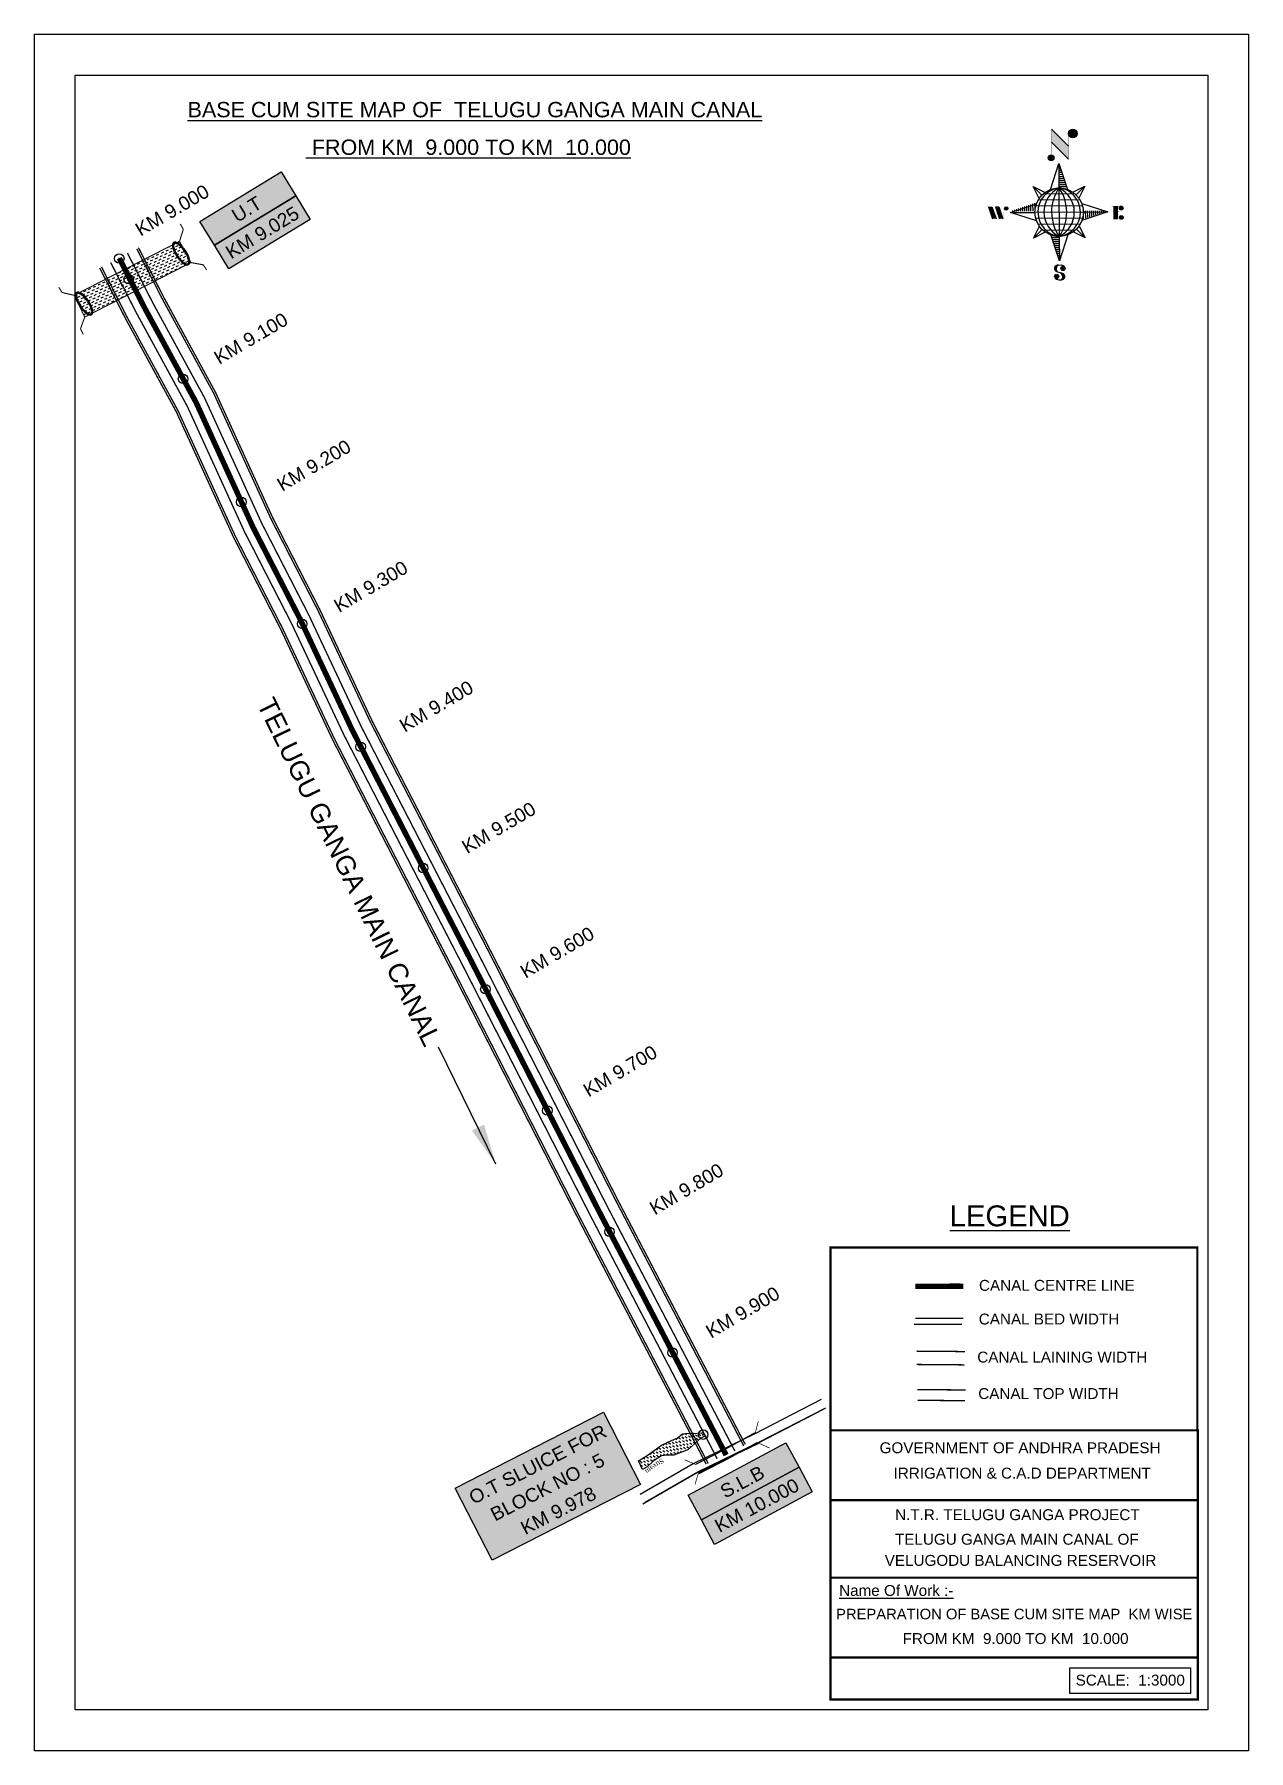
# Model space of a CAD drawing. Header units: inches. Extents: x 268169 to 269060, y 1737187 to 1738447.
import ezdxf

# ---------------------------------------------------------------- set-up
doc = ezdxf.new("R2010")
doc.units = ezdxf.units.IN
doc.header["$MEASUREMENT"] = 0
doc.header["$PDMODE"] = 32
doc.header["$PDSIZE"] = 7
doc.linetypes.add('ACAD_ISO02W100', pattern=[15, 12, -3])
for name, color, linetype in [('AQUADUCT', 1, 'Continuous'), ('bed with', 5, 'Continuous'), ('bord', 1, 'Continuous'), ('cahnige', 7, 'Continuous'), ('canal', 1, 'Continuous'), ('CARTTRACK', 30, 'ACAD_ISO02W100'), ('chainage', 7, 'Continuous'), ('FRAME 025', 7, 'Continuous'), ('laying', 4, 'Continuous'), ('lining', 4, 'Continuous'), ('OT', 7, 'Continuous'), ('ROAD', 6, 'Continuous'), ('SLB', 11, 'Continuous'), ('STREAM', 4, 'Continuous'), ('Stu coo', 3, 'Continuous'), ('TEXT', 7, 'Continuous'), ('top of bund', 1, 'Continuous'), ('UT', 173, 'ACAD_ISO02W100'), ('V', 6, 'Continuous'), ('ZSTU', 7, 'Continuous')]:
    doc.layers.add(name, color=color, linetype=linetype)
doc.styles.add('5mm', font='times.ttf', dxfattribs={"height": 3})
doc.styles.get("Standard").update_dxf_attribs({"font": 'arial.ttf'})
doc.dimstyles.get("Standard").update_dxf_attribs({"dimtxt": 0.18, "dimasz": 0.18, "dimexe": 0.18, "dimexo": 0.0625, "dimgap": 0.09, "dimtad": 0, "dimtih": 1, "dimtoh": 1, "dimdec": 4, "dimzin": 0, "dimdsep": 46, "dimtxsty": 'Standard', "dimcen": 0.09, "dimadec": 0, "dimazin": 0, "dimtfac": 1, "dimtdec": 4, "dimtofl": 0, "dimtmove": 0, "dimatfit": 3, "dimfxl": 1, "dimtolj": 1, "dimtzin": 0, "dimarcsym": 0})
pattern_1 = [(267.2971131487395, (-8720374.9383359, 50637915.13839893), (10.53672553373347, -0.4974314379093613), [])]
pattern_2 = [(357.2971131487395, (-8720374.9383359, 50637915.13839893), (0.4974314379093601, 10.53672553373348), [])]

# ---------------------------------------------------------------- blocks, each defined once
blk = doc.blocks.new('VBVB')
at = {"layer": 'STREAM'}
h = blk.add_hatch(dxfattribs=at)
h.set_pattern_fill('DASH', color=256, scale=10, style=0)
h.set_pattern_definition([(0, (17867.88371487719, -28501.71006121906), (1.25, 1.25), [1.25, -1.25])])
h.paths.add_polyline_path([(380095.9578547815, 1497774.979899091), (380098.8683746898, 1497780.214053723), (380100.4483272064, 1497784.617400714), (380101.7788353608, 1497788.771502249), (380103.7746272102, 1497793.590268896), (380099.5335991489, 1497795.916580957), (380098.452594594, 1497793.507197633), (380097.6210344023, 1497789.602341558), (380096.9557507077, 1497787.691449154), (380095.791578286, 1497784.700503649), (380093.8789543023, 1497782.955785437), (380090.8853257658, 1497780.795647573), (380086.5656440002, 1497773.963976908), (380084.6014813699, 1497765.180921337), (380084.0768038103, 1497764.329620298), (380085.9416349676, 1497763.15133106), (380086.5685083546, 1497763.834778382), (380093.7175540949, 1497769.302057871), (380094.4610701322, 1497772.653587032)])
at = {"layer": 'OT', "const_width": 0.4999999999999999}
blk.add_lwpolyline([(380084.6014813699, 1497765.180921337), (380084.0733134003, 1497764.331791371), (380083.5451454307, 1497763.482661405), (380085.4049872326, 1497762.307524679), (380085.9416349677, 1497763.15133106), (380084.0768038104, 1497764.329620298), (380085.9416349677, 1497763.15133106), (380086.568508355, 1497763.834778382), (380093.717554095, 1497769.302057871), (380086.568508355, 1497763.834778382), (380085.9416349677, 1497763.15133106), (380084.0768038104, 1497764.329620298), (380084.6014813699, 1497765.180921337), (380086.5656440002, 1497773.963976908)], dxfattribs=at)
at = {"layer": 'STREAM'}
blk.add_lwpolyline([(380086.5656440002, 1497773.963976908), (380090.8853257659, 1497780.795647574), (380093.8789543033, 1497782.955785438), (380095.7915782861, 1497784.700503649), (380096.9557507072, 1497787.691449152), (380097.6210344024, 1497789.602341558), (380098.4525945941, 1497793.507197633), (380099.5335991488, 1497795.916580957), (380103.7746272101, 1497793.590268896), (380101.7788353609, 1497788.771502249), (380100.4483272069, 1497784.617400716), (380098.8683746899, 1497780.214053723), (380095.9578547826, 1497774.979899092), (380094.4610701321, 1497772.653587032), (380093.717554095, 1497769.302057871)], dxfattribs=at)
at = {"layer": 'cahnige', "style": '5mm'}
blk.add_text('Stream', height=2.5, rotation=71.17434464616717, dxfattribs=at).set_placement((380095.0016310557, 1497785.493162808))
blk = doc.blocks.new('FGDFGDFG6YURT')
at = {"layer": 'ROAD', "color": 1, "linetype": 'Continuous', "lineweight": 25}
for points in [[(386103.5284786596, 1482907.418250796, 0), (386134.4943898718, 1482913.048692988, 0), (386162.3338302057, 1482917.432879298, 0), (386187.03831635, 1482923.149040827, 0)], [(386104.349895274, 1482907.665549859, 0), (386135.2697901193, 1482913.287625029, 0), (386163.2020570702, 1482917.686429777, 0), (386188.0436620642, 1482923.434318075, 0)], [(386104.2356023123, 1482903.529261708, 0), (386135.1554971575, 1482909.151336877, 0), (386163.0877641085, 1482913.550141626, 0), (386187.9293691025, 1482919.298029924, 0)]]:
    blk.add_polyline3d(points, dxfattribs=at)
at = {"layer": 'SLB'}
for points, const_width in [([(386134.5918138346, 1482913.396780385), (386134.2422434629, 1482913.414116911), (386130.6310287907, 1482916.63665141)], 0.2999999999999999), ([(386134.5918138346, 1482913.396780385), (386148.2388681522, 1482915.445660189), (386161.8187230226, 1482917.900765421)], 0.4999999999999999), ([(386161.9926194173, 1482918.187514973), (386148.4127645467, 1482915.732409741), (386134.9121982792, 1482912.873264684)], 0.4999999999999999), ([(386161.8187230226, 1482917.900765421), (386162.1664906862, 1482917.940232523), (386164.805117545, 1482921.997725382)], 0.2999999999999999), ([(386134.7979053175, 1482908.736976533), (386134.4514698859, 1482908.687151922), (386131.9350661394, 1482904.552746017)], 0.2999999999999999), ([(386161.8783264555, 1482914.051226821), (386148.298471585, 1482911.59612159), (386134.7979053175, 1482908.736976533)], 0.4999999999999999), ([(386161.8783264555, 1482914.051226821), (386162.2282584353, 1482914.044326869), (386165.9340047213, 1482910.930961412)], 0.2999999999999999)]:
    blk.add_lwpolyline(points, dxfattribs=dict(at, const_width=const_width))
blk = doc.blocks.new('GGF')
at = {"layer": 'STREAM'}
h = blk.add_hatch(dxfattribs=at)
h.set_pattern_fill('DASH', color=256, scale=10, angle=-6.082734917303942, style=0)
h.set_pattern_definition([(353.9172650826961, (-115347.3726237068, 1016.387648081312), (1.375417949938526, 1.110506849590268), [1.25, -1.25])])
h.paths.add_polyline_path([(406186.8358267642, 1485623.894007653), (406186.3350356966, 1485618.16585714), (406185.8342446289, 1485612.437706626), (406242.6024607782, 1485608.895201602), (406242.8636284556, 1485614.639267362), (406243.1247961327, 1485620.383333121)])
at = {"layer": 'laying', "linetype": 'ByBlock', "extrusion": (0, 0, -1)}
for centre in [(406188.8340515448, 1485618.100544371), (406240.8092758137, 1485614.964376942)]:
    blk.add_ellipse(centre, major_axis=(0.4022038884711088, -6.365555352701567), ratio=0.3887167828476952, dxfattribs=at)
at = {"layer": 'laying', "linetype": 'ByBlock'}
for points in [[(406189.2044231551, 1485612.238788546), (406189.1301593552, 1485612.234096231), (406189.0528622998, 1485612.245618227), (406188.8631006061, 1485612.324588027), (406188.7519765225, 1485612.394145026), (406188.5122836892, 1485612.610022701), (406188.3845252309, 1485612.755754402), (406187.9901122551, 1485613.318903608), (406187.7273521348, 1485613.85898441), (406187.2895556467, 1485615.151754198), (406187.1131680161, 1485615.903753204), (406186.8806331598, 1485617.489787864), (406186.8243655579, 1485618.323341603), (406186.8412834518, 1485619.932858505), (406186.9146281564, 1485620.708349793), (406187.1740924141, 1485622.067517512), (406187.3614922329, 1485622.65073727), (406187.7140922088, 1485623.356040432), (406187.8630650354, 1485623.567618286), (406188.1141012118, 1485623.821781273), (406188.2175726035, 1485623.889167762), (406188.3951326545, 1485623.961233407), (406188.4694103668, 1485623.970225642), (406188.6399464445, 1485623.94807565), (406188.7398646418, 1485623.913414563), (406188.9754422541, 1485623.761023998), (406189.1085637353, 1485623.642922326), (406189.3815283708, 1485623.318037364), (406189.5211763898, 1485623.111945711), (406189.9516964495, 1485622.33059618), (406190.2214699374, 1485621.608086816), (406190.6248590543, 1485619.961048005), (406190.7595287117, 1485619.037350996), (406190.8632364098, 1485617.186895084), (406190.8321935693, 1485616.26108243), (406190.6143732872, 1485614.607066808), (406190.4262052957, 1485613.879561222), (406190.055177624, 1485613.01905299), (406189.9016287614, 1485612.765040143), (406189.6325239488, 1485612.445281366), (406189.5169377527, 1485612.35368761), (406189.3392356181, 1485612.260876767), (406189.2716159608, 1485612.243034084), (406189.2044231551, 1485612.238788546)], [(406241.179647424, 1485609.102621116), (406241.1053836241, 1485609.097928802), (406241.0280865688, 1485609.109450798), (406240.838324875, 1485609.188420597), (406240.7272007914, 1485609.257977597), (406240.4875079581, 1485609.473855271), (406240.3597494998, 1485609.619586973), (406239.965336524, 1485610.182736179), (406239.7025764037, 1485610.722816981), (406239.2647799156, 1485612.015586769), (406239.088392285, 1485612.767585774), (406238.8558574287, 1485614.353620435), (406238.7995898268, 1485615.187174174), (406238.8165077207, 1485616.796691076), (406238.8898524253, 1485617.572182364), (406239.149316683, 1485618.931350083), (406239.3367165019, 1485619.514569841), (406239.6893164777, 1485620.219873002), (406239.8382893043, 1485620.431450857), (406240.0893254807, 1485620.685613844), (406240.1927968724, 1485620.753000333), (406240.3703569234, 1485620.825065977), (406240.4446346357, 1485620.834058213), (406240.6151707135, 1485620.811908221), (406240.7150889107, 1485620.777247134), (406240.950666523, 1485620.624856569), (406241.0837880042, 1485620.506754897), (406241.3567526398, 1485620.181869935), (406241.4964006587, 1485619.975778282), (406241.9269207185, 1485619.194428751), (406242.1966942063, 1485618.471919387), (406242.6000833233, 1485616.824880576), (406242.7347529806, 1485615.901183567), (406242.8384606787, 1485614.050727655), (406242.8074178382, 1485613.124915001), (406242.5895975561, 1485611.470899379), (406242.4014295646, 1485610.743393793), (406242.0304018929, 1485609.882885561), (406241.8768530303, 1485609.628872714), (406241.6077482177, 1485609.309113937), (406241.4921620216, 1485609.21752018), (406241.314459887, 1485609.124709338), (406241.2468402297, 1485609.106866655), (406241.179647424, 1485609.102621116)]]:
    blk.add_open_spline(points, degree=3, knots=[0, 0, 0, 0, 0.1890722348827286, 0.1890722348827286, 0.3781444697654573, 0.3781444697654573, 0.567216704648186, 0.567216704648186, 0.9642381621637766, 0.9642381621637766, 1.361259619679367, 1.361259619679367, 1.758281077194958, 1.758281077194958, 2.155302534710549, 2.155302534710549, 2.552323992226139, 2.552323992226139, 2.807761081817867, 2.807761081817867, 3.012439963152372, 3.012439963152372, 3.217118844486876, 3.217118844486876, 3.421797725821381, 3.421797725821381, 3.626476607155885, 3.626476607155885, 3.831155488490389, 3.831155488490389, 4.280922883927905, 4.280922883927905, 4.730690279365422, 4.730690279365422, 5.180457674802938, 5.180457674802938, 5.630225070240454, 5.630225070240454, 5.896844194109022, 5.896844194109022, 6.112115499412711, 6.112115499412711, 6.283185307179586, 6.283185307179586, 6.283185307179586, 6.283185307179586], dxfattribs=at)
at = {"layer": 'UT', "ltscale": 0.2, "const_width": 0.4999999999999999}
for points in [[(406181.0067191261, 1485605.627956516), (406181.2043290924, 1485608.621441158), (406185.8342446289, 1485612.437706626), (406186.3350356966, 1485618.16585714), (406186.8358267643, 1485623.894007653), (406182.485284513, 1485628.02592998), (406182.4731358847, 1485631.025905382)], [(406186.8358267643, 1485623.894007653), (406243.1247961327, 1485620.383333121)], [(406247.6637609265, 1485627.388723734), (406247.5913202798, 1485624.389598469), (406243.1247961327, 1485620.383333121), (406242.8636284556, 1485614.639267362), (406242.6024607783, 1485608.895201602), (406247.1217425518, 1485604.948545771), (406247.2591485833, 1485601.95169416)], [(406185.8342446289, 1485612.437706626), (406242.6024607783, 1485608.895201602)]]:
    blk.add_lwpolyline(points, dxfattribs=at)
blk = doc.blocks.new('*X5')
at = {"color": 0, "linetype": 'Continuous'}
for p, q in [((6321.563175437702, 239.2074203663178), (6322.581924588794, 240.2261695174094)), ((6321.571094283617, 239.3921159075293), (6322.524536642279, 240.3455582661906)), ((6321.579013129532, 239.5768114487408), (6322.467148695763, 240.4649470149719)), ((6321.586931975447, 239.7615069899523), (6322.409760749248, 240.5843357637531)), ((6321.594850821361, 239.9462025311638), (6322.352372802732, 240.7037245125344)), ((6321.602769667276, 240.1308980723753), (6322.294984856217, 240.8231132613157)), ((6321.610688513191, 240.3155936135868), (6322.322610836808, 241.0275159372032)), ((6321.618607359106, 240.5002891547983), (6322.339575221931, 241.2212570176224)), ((6321.670405508729, 239.1378737420482), (6322.639312535309, 240.1067807686281)), ((6321.756101028845, 239.046792566867), (6322.694551492757, 239.9852430307802)), ((6321.767025283511, 240.8254837745006), (6322.356539607053, 241.4149980980416)), ((6321.841796548961, 238.9557113916858), (6322.784401525116, 239.8983163678416)), ((6321.927492069076, 238.8646302165046), (6322.874251557474, 239.8113897049031)), ((6322.013187589191, 238.7735490413234), (6322.964101589832, 239.7244630419646)), ((6322.075863133939, 241.3110983202248), (6322.373503992176, 241.6087391784607)), ((6322.098883109306, 238.6824678661422), (6323.053951622191, 239.637536379026)), ((6322.184578629423, 238.591386690961), (6323.143801654548, 239.5506097160875)), ((6322.270274149538, 238.5003055157798), (6323.233651686906, 239.463683053149)), ((6322.405772691616, 238.4590273625623), (6323.316199320379, 239.3694539913255)), ((6322.536564177177, 238.4130421528257), (6323.436926723143, 239.3134046987925)), ((6322.667355662737, 238.3670569430892), (6323.557654125907, 239.2573554062594)), ((6322.798147148297, 238.3210717333527), (6323.67838152867, 239.2013061137264)), ((6322.928938633857, 238.2750865236161), (6323.799108931434, 239.1452568211934)), ((6323.059730119417, 238.2291013138795), (6323.919836334197, 239.0892075286604)), ((6323.190521604977, 238.183116104143), (6324.040563736961, 239.0331582361274)), ((6323.334898284248, 238.1507160881169), (6324.161291139725, 238.9771089435944)), ((6323.500484499982, 238.1395256085544), (6324.282018542488, 238.9210596510615)), ((6323.666070715716, 238.1283351289918), (6324.389078986148, 238.8513433994243)), ((6323.83165693145, 238.1171446494292), (6324.558435473549, 238.8439231915289)), ((6324.097210919775, 238.2059219424567), (6324.727791960951, 238.8365029836336)), ((6324.341779298861, 238.2737136262468), (6324.897148448353, 238.8290827757383)), ((6324.586347677948, 238.341505310037), (6325.066504935754, 238.821662567843)), ((6324.830916057034, 238.4092969938271), (6325.235861423155, 238.8142423599477)), ((6325.075484436121, 238.4770886776172), (6325.405217910557, 238.8068221520524)), ((6325.401209342145, 238.6260368883443), (6325.574574397958, 238.7994019441571))]:
    blk.add_line(p, q, dxfattribs=at)
blk = doc.blocks.new('*X4')
at = {"color": 0, "linetype": 'Continuous'}
for p, q in [((6324.425409812192, 240.3018877878409), (6324.530098087213, 240.4065760628617)), ((6324.560821561592, 240.2605228419445), (6324.762767368324, 240.4624686486762)), ((6324.696233310992, 240.2191578960481), (6324.995436649435, 240.5183612344908)), ((6324.831645060392, 240.1777929501517), (6325.228105930546, 240.5742538203053)), ((6324.967056809793, 240.1364280042552), (6325.451206401633, 240.6205775960956)), ((6325.102468559193, 240.0950630583588), (6325.626700194168, 240.619294693334)), ((6325.231508829004, 240.0473266328736), (6325.802193986703, 240.6180117905725)), ((6325.335045025791, 239.9740861343645), (6325.976788801136, 240.6158299097086)), ((6325.438581222579, 239.9008456358553), (6326.100204563527, 240.5624689768027)), ((6325.542117419366, 239.8276051373462), (6326.223620325917, 240.5091080438968)), ((6325.645653616154, 239.754364638837), (6326.347036088308, 240.455747110991)), ((6325.749189812941, 239.6811241403279), (6326.470451850699, 240.4023861780851)), ((6325.852726009729, 239.6078836418188), (6326.593867613089, 240.3490252451792)), ((6325.951486090436, 239.5298670272285), (6326.71728337548, 240.2956643122733)), ((6326.036566250415, 239.4381704919113), (6326.840699137871, 240.2423033793674)), ((6326.121646410395, 239.346473956594), (6326.964114900262, 240.1889424464615)), ((6326.206726570374, 239.2547774212767), (6327.055858370612, 240.1039092215148)), ((6326.291806730354, 239.1630808859595), (6327.135785134496, 240.0070592901021)), ((6326.376886890333, 239.0713843506422), (6327.21571189838, 239.9102093586895)), ((6326.461967050313, 238.9796878153249), (6327.295638662264, 239.8133594272769)), ((6326.547047210292, 238.8879912800077), (6327.375565426148, 239.7165094958642)), ((6326.632127370272, 238.7962947446904), (6327.455492190032, 239.6196595644516)), ((6326.717207530251, 238.7045982093731), (6327.535418953916, 239.5228096330389)), ((6326.788410008449, 236.4777036487165), (6327.354219516036, 237.0435131563033)), ((6326.792225928501, 238.6028399123283), (6327.6153457178, 239.4259597016263)), ((6326.838137672734, 238.4719749612643), (6327.695272481684, 239.3291097702136)), ((6326.884049416966, 238.3411100102004), (6327.775199245568, 239.2322598388009)), ((6326.916746160023, 236.7828164955863), (6327.582476853365, 237.4485471889285)), ((6326.9299611612, 238.2102450591364), (6327.853734496604, 239.1340183945408)), ((6326.975872905432, 238.0793801080725), (6327.849127438164, 238.952634640804)), ((6327.003134980726, 237.9298654880686), (6327.844520379724, 238.7712508870673)), ((6327.012515933215, 237.7624697452613), (6327.839913321284, 238.5898671333306)), ((6327.021896885704, 237.5950740024541), (6327.835306262844, 238.4084833795939)), ((6327.031277838193, 237.4276782596467), (6327.830699204404, 238.2270996258572)), ((6327.040658790683, 237.2602825168395), (6327.826092145964, 238.0457158721205)), ((6327.045082311595, 237.087929342456), (6327.810734190693, 237.8535812215537))]:
    blk.add_line(p, q, dxfattribs=at)
blk = doc.blocks.new('H')
at = {"layer": 'bord', "extrusion": (0.0004278845142637609, 0.00479197890903182, 0.9999884268595202)}
h = blk.add_hatch(dxfattribs=at)
h.set_pattern_fill('LINE', color=8, scale=84.38768555040302, angle=-2.702886851260515, style=0)
h.set_pattern_definition(pattern_2)
h.paths.add_polyline_path([(-492.4668010775931, 785.5898788240738, -0.090992046448718), (-447.9625593584497, 775.2324968557805), (-486.4976985411486, 912.0312741750386)])
h = blk.add_hatch(dxfattribs=at)
h.set_pattern_fill('LINE', color=8, scale=84.38768555040302, angle=-92.70288685126052, style=0)
h.set_pattern_definition(pattern_1)
h.paths.add_polyline_path([(-624.8772989658173, 665.1175860036165, -0.09099204644210665), (-614.5199170010164, 709.6218277204316), (-751.3186943142209, 671.0866885515861)])
h = blk.add_hatch(dxfattribs=at)
h.set_pattern_fill('LINE', color=8, scale=84.38768555040302, angle=-92.70288685126052, style=0)
h.set_pattern_definition(pattern_1)
h.paths.add_polyline_path([(-245.5531129193259, 647.210278397426), (-371.9945082624909, 653.17938094493, -0.09099204644878103), (-382.3518902289215, 608.6751392250881)])
h = blk.add_hatch(dxfattribs=at)
h.set_pattern_fill('LINE', color=8, scale=84.38768555040302, angle=-2.702886851260515, style=0)
h.set_pattern_definition(pattern_2)
h.paths.add_polyline_path([(-504.4050061509479, 532.7070881242398, -0.090992046448718), (-548.909247870557, 543.064470092766), (-510.3741086877417, 406.2656927765347)])
at = {"layer": 'bord', "extrusion": (0.0004278845142637604, 0.00479197890903182, 0.9999884268595203)}
for p, q in [((-516.2384251924814, 1087.08582315594, -1217.145331720205), (-431.5311611755169, 993.9857607749291, -1216.735438367611)), ((-519.3860571105615, 1020.408509141766, -1216.824464901347), (-434.678793075087, 927.3084467682056, -1216.414571548796)), ((-538.2690597721958, 773.6536562892143, -1215.633927328097), (-487.0181812191731, 906.212239655666, -1216.291082326422)), ((-487.0181812191731, 906.212239655666, -1216.291082326422), (-492.9870239489828, 779.7722960542887, -1215.682623766277)), ((-487.0181812191731, 906.212239655666, -1216.291082326422), (-448.4827650671941, 769.4150330077391, -1215.652034309381)), ((-626.736305744329, 793.7732813858893, -1215.692487060367), (-566.811349663476, 760.1895317081362, -1215.557193835181)), ((-626.736305744329, 793.7732813858893, -1215.692487060367), (-584.1428260545363, 746.9596384149045, -1215.486379775655)), ((-598.946746484784, 730.9517588270828, -1215.4033350249), (-626.736305744329, 793.7732813858893, -1215.692487060367)), ((-421.3357812265749, 753.3219341966324, -1215.586531535218), (-358.5136001041974, 781.1110481221694, -1215.746578873753)), ((-358.5136001041974, 781.1110481221694, -1215.746578873753), (-405.3276889660046, 738.5181495659053, -1215.522440984547)), ((-358.5136001041974, 781.1110481221694, -1215.746578873753), (-392.0976094479556, 721.1868434431963, -1215.445049781629)), ((-864.6667208376457, 700.9117660832126, -1215.145683569252), (-846.8602190883248, 637.7003116968554, -1214.850391321915)), ((-846.885899517627, 700.0723706756253, -1215.149269383754), (-829.079397758178, 636.8609162860084, -1214.853977136408)), ((-829.1050781964441, 699.2329752675723, -1215.152855198257), (-811.2985764592304, 636.0215208844747, -1214.857562950931)), ((-829.1050781964441, 699.2329752675723, -1215.152855198257), (-811.3242568973801, 698.393579858588, -1215.156441012743)), ((-811.3242568973801, 698.393579858588, -1215.156441012743), (-793.5177551378147, 635.1821254740935, -1214.861148765422)), ((-751.8386587080895, 665.2704204607289, -1215.023166955395), (-615.0399729244527, 703.8051171880215, -1215.266361263119)), ((-751.8386587080895, 665.2704204607289, -1215.023166955395), (-625.3972626964678, 659.3013864478562, -1215.048666080719)), ((-619.2784603905748, 614.0198538512923, -1214.834293591338), (-751.8386587080895, 665.2704204607289, -1215.023166955395)), ((-246.0730746499612, 641.3942844460253, -1215.12516345687), (-382.8717604242847, 602.859587718267, -1214.881969149149)), ((-378.6332729603746, 692.6448510554619, -1215.314036820931), (-246.0730746499612, 641.3942844460253, -1215.12516345687)), ((-372.5144706616993, 647.363318458898, -1215.099664331546), (-246.0730746499612, 641.3942844460253, -1215.12516345687)), ((-213.4791469212505, 669.2951450282708, -1215.272811938016), (-216.710715676134, 600.8397693103179, -1214.943388670676)), ((-197.1518122339039, 599.9164343632292, -1214.947333066632), (-193.9202434780891, 668.3718100786209, -1215.276756333961)), ((-639.398133254319, 525.5536567845847, -1214.401751538512), (-605.8141239105607, 585.4778614635579, -1214.703280630637)), ((-639.398133254319, 525.5536567845847, -1214.401751538512), (-592.5840443923953, 568.1465553403832, -1214.625889427719)), ((-576.5759521321743, 553.3427707091905, -1214.561798877043), (-639.398133254319, 525.5536567845847, -1214.401751538512)), ((-510.8935521394596, 400.4524652508553, -1213.857248085843), (-549.4289682914387, 537.2496718976181, -1214.496296102879)), ((-371.1754276144202, 512.8914235194679, -1214.455843351893), (-431.1003836950404, 546.475173198618, -1214.591136577086)), ((-371.1754276144202, 512.8914235194679, -1214.455843351893), (-413.7689073036308, 559.7050664918497, -1214.661950636613)), ((-398.9649868734996, 575.7129460782744, -1214.74499538736), (-371.1754276144202, 512.8914235194679, -1214.455843351893)), ((-459.6426735860878, 533.0110486173071, -1214.514403084168), (-510.8935521394596, 400.4524652508553, -1213.857248085843)), ((-504.9247094094171, 526.8924088519998, -1214.465706645989), (-510.8935521394596, 400.4524652508553, -1213.857248085843))]:
    blk.add_line(p, q, dxfattribs=at)
at = {"layer": 'bord', "color": 8, "linetype": 'ByBlock', "extrusion": (0.0004278845142637604, 0.00479197890903182, 0.9999884268595203)}
for p, q in [((-386.4701403837535, 711.3830894059502, -1215.400477790083), (-605.4730712235323, 721.7215742594562, -1215.35631111762)), ((-410.8462962137419, 744.2142448802479, -1215.547375515144), (-578.1125475389999, 752.110393114388, -1215.51364266185)), ((-492.9872379411827, 779.772306161467, -1215.682623723144), (-504.9247094094171, 526.8924088519998, -1214.465706645989)), ((-372.5145726100891, 647.3634304928128, -1215.099664824794), (-625.3973747401615, 659.3012845208868, -1215.048665544341)), ((-378.0217974673142, 615.9429816137999, -1214.946740470406), (-622.87451776542, 627.5017590741627, -1214.897360629442)), ((-375.037429585529, 679.1629559395369, -1215.250969739694), (-619.8901498829364, 690.7217333998997, -1215.201589898729)), ((-392.4388761268347, 584.9431407540105, -1214.792019251512), (-611.441806967312, 595.2816256079823, -1214.747852579053)), ((-419.7993998112506, 554.5543218990788, -1214.634687707282), (-587.06565113744, 562.4504701336846, -1214.600954853988))]:
    blk.add_line(p, q, dxfattribs=at)
at = {"layer": 'bord', "extrusion": (0.0004278845142637604, 0.00479197890903182, 0.9999884268595203)}
for points, const_width, elevation in [([(-522.0131121619479, 959.550775259228), (-515.7175743466119, 1092.906934415961)], 1.60540055982536, -1212.142843617219), ([(-434.158262363472, 933.1277235058805), (-427.8627245295095, 1066.483882669366)], 1.60540055982536, -1212.142843617219), ([(-870.0736340994383, 707.00824508073), (-846.3658724653925, 705.889038352192)], 0.6421602239301444, -1212.142843617219), ([(-828.5594987093612, 642.6768581911618), (-855.2307305332708, 643.935965762368)], 0.6421602239301444, -1212.142843617219), ([(-828.5594987093612, 642.676858191162), (-820.953748198869, 677.9586989512691)], 0.6421602239301444, -1212.142843617223), ([(-810.7786774830411, 641.8374531447001), (-784.1074456587239, 640.5783455765209)], 0.6421602239301444, -1212.142843617222), ([(-792.9978562549747, 640.9980480956772), (-781.589230506466, 693.9208092413096)], 0.6421602239301444, -1212.142843617218), ([(-222.7385766651839, 675.5731321041832), (-173.8413183107752, 673.2647682324088)], 0.7063762463231584, -1212.142843617221), ([(-194.785239975681, 644.8497587676384), (-185.0057882997701, 644.3880859934699)], 0.7063762463231584, -1212.14284361722), ([(-177.0730277270245, 604.8086065300355), (-225.9702860934822, 607.1169704015771)], 0.7063762463231584, -1212.142843617222)]:
    blk.add_lwpolyline(points, dxfattribs=dict(at, const_width=const_width, elevation=elevation))
for points, const_width, elevation in [([(-413.6616245851993, 1073.140134249887, 1), (-397.6117714248124, 1057.729118476532, 1)], 22.25077962579039, -1212.14284361722), ([(-530.3419430367337, 949.5474510251247, 1), (-519.6420409089901, 939.2734405104861, 1)], 14.83385308386026, -1212.142843617223), ([(-775.9087905502321, 696.5833098740303, 1), (-769.4888492682775, 690.418903565154, 1)], 8.900311850316152, -1212.142843617216), ([(-177.8339587833615, 666.8757400336997, 1), (-170.7720233739972, 660.0948930920731, 1)], 9.790343035347762, -1212.142843617223), ([(-180.1423226412179, 617.9784816729323, 1), (-173.0803872516442, 611.1976347345654, 1)], 9.790343035347762, -1212.142843617219), ([(-489.8397168474219, 361.7280028313068, 1), (-498.0671858660056, 369.1142257457323, 1)], 11.05656073458609, -1212.142843617215), ([(-525.1949096693778, 321.5505605205689, 1), (-533.4223786795214, 328.9367834347616, 1)], 11.05656073458609, -1212.142843617218)]:
    blk.add_lwpolyline(points, format="xyb", close=True, dxfattribs=dict(at, const_width=const_width, elevation=elevation))
for points, elevation in [([(-537.0436544864716, 317.3909783906986), (-530.686771839954, 310.4778530870033), (-519.7848077441001, 306.8033377354246), (-504.8555995545785, 306.8996049665207), (-493.8614930827366, 309.9751672386152), (-486.3299612487816, 317.6739007300386), (-486.5193926708707, 325.7780890813514), (-490.6180678635317, 333.2605072774198), (-493.5031616341619, 336.2254691210802), (-502.816804350885, 340.8534958871466), (-522.4580017436219, 347.2728260433129), (-530.4257294404489, 351.5824209563287), (-533.6858260648524, 354.5525017987891), (-537.4013079778782, 362.629807892173), (-536.9549017110166, 373.3508360361672), (-530.0284934418471, 380.6827556172281), (-520.0052991440441, 384.0716307398478), (-503.5000552259427, 384.2213990291513), (-492.5323047870551, 379.8708521119993), (-487.1463343054379, 373.2710396641844)], -1212.142843617219), ([(-522.4539065143929, 347.5728294925347), (-526.1949835211592, 353.7751140225195), (-527.7518298353394, 360.6227161141025), (-527.9156661629893, 370.6019260344024), (-525.8991041315983, 375.4503632916039), (-521.3202371541029, 381.1640017041664), (-514.5251386848048, 384.3718976443916)], -1212.142843617221), ([(-504.8555995545785, 306.8996049665207), (-499.0047943263154, 312.3708361831504), (-496.9585419834797, 319.3942984564654), (-497.4612851235933, 326.5275708001649), (-501.2415295758961, 335.3559093211365), (-509.2361390522836, 343.1915685721062)], -1212.142843617219)]:
    blk.add_lwpolyline(points, dxfattribs=dict(at, elevation=elevation))
for centre, radius in [((-405.6366979898718, 1065.434626361347, -1212.142843617228), 22.25077962579068), ((-524.9919919744626, 944.4104457636145, -1212.142843617225), 14.83385308386045), ((-498.4359036135794, 659.1484834742021, -1212.142843617229), 126.5822129822759), ((-772.6988199003781, 693.5011067149355, -1212.142843617225), 8.900311850316273), ((-174.3029910778062, 663.4853165630027, -1212.142843617225), 9.7903430353479), ((-176.6113549475952, 614.5880582008385, -1212.142843617227), 9.7903430353479), ((-493.9534513636986, 365.4211142832808, -1212.142843617226), 11.05656073458623), ((-529.3086441806488, 325.2436719765011, -1212.142843617227), 11.05656073458623)]:
    blk.add_circle(centre, radius, dxfattribs=at)
at = {"layer": 'bord', "color": 8, "linetype": 'ByBlock', "extrusion": (0.0004278845142637604, 0.00479197890903182, 0.9999884268595203)}
for centre, radius, start, end in [((-481.5018944916621, 658.3490694805806, -1212.142843617225), 127.7124113124745, 94.925359787212, 259.6690604518324), ((-436.7958279077627, 656.2386032006533, -1212.142843617224), 140.8227119427793, 113.2864437035868, 241.3079765329169), ((-315.8862391595549, 650.5307512261786, -1212.142843617227), 222.3100112361417, 142.5891607921548, 212.0052594442485), ((-560.0761933124097, 662.0583738566748, -1212.142843617224), 140.8227119427793, 293.2864437035868, 61.30797653291689), ((-680.9857820597445, 667.7662258302183, -1212.142843617228), 222.3100112361417, 322.5891607921548, 32.00525944424854), ((-515.3701267285685, 659.9479075753505, -1212.142843617227), 127.7124113124745, 274.925359787212, 79.66906045183244)]:
    blk.add_arc(centre, radius, start, end, dxfattribs=at)
at = {"layer": 'bord', "extrusion": (0.0004278845142637604, 0.00479197890903182, 0.9999884268595203)}
for points in [[(-515.7175743148887, 1092.906934417125, -1212.142843617227), (-431.0104934413977, 999.8058030862261, -1212.142843617227), (-518.8653432401063, 1026.22885483189, -1212.142843617227), (-434.1582623484545, 933.1277235084416, -1212.142843617227)], [(-864.1466936911305, 706.7284433981881, -1212.142843617225), (-846.3658724649268, 705.889038353589, -1212.142843617225), (-846.34031992468, 643.5162632348297, -1212.142843617225), (-828.5594986876497, 642.6768581867381, -1212.142843617225)], [(-828.5850512369768, 705.049633307593, -1212.142843617229), (-810.804230031204, 704.2102282608984, -1212.142843617229), (-810.778677482168, 641.8374531481927, -1212.142843617229), (-792.9978562541016, 640.9980480994025, -1212.142843617229)], [(-193.4002216503151, 674.1881137788835, -1212.142843617225), (-196.6319310673212, 605.7319520774413, -1212.142843617225), (-212.9591249906118, 675.1114593302475, -1212.142843617225), (-216.1908344065701, 606.6552976257785, -1212.142843617225)]]:
    blk.add_solid(points, dxfattribs=at)
at = {"layer": 'bord', "extrusion": (0.0004278845142637604, 0.00479197890903182, 0.9999884268595203), "xscale": 7.977342409717546, "yscale": 7.977342408231451, "zscale": 7.977342408476333, "rotation": 138.0840426661453}
for name, p in [('*X4', (38300.50170925955, -31929.38484708802, -1212.14284361722)), ('*X5', (38314.39702652739, -31950.87734303279, -1212.142843617221))]:
    blk.add_blockref(name, p, dxfattribs=at)

msp = doc.modelspace()

# ---------------------------------------------------------------- hatches: boundary and pattern name
at = {"layer": 'V'}
msp.add_hatch(color=2, dxfattribs=at).paths.add_polyline_path([(268477.4750071681, 1737379.906304399), (268586.3269513862, 1737435.670188823), (268613.4289318487, 1737382.766713822), (268504.5769876304, 1737327.002829399)])
at = {"layer": 'ZSTU'}
h = msp.add_hatch(color=135, dxfattribs=at)
h.set_gradient(color1=(141, 177, 78), color2=(107, 135, 59), one_color=1, tint=0.3799999952316284, name='CYLINDER')
h.paths.add_polyline_path([(268360.5017119809, 1738328.81832248), (268349.851410226, 1738346.293073201), (268290.224966531, 1738309.95266251), (268300.8752682862, 1738292.477911789)])
h.paths.add_polyline_path([(268317.175901995, 1738305.434254824), (268340.7340246716, 1738319.792177252), (268332.7944787432, 1738332.819187108), (268309.2363560665, 1738318.461264682)], flags=24)
h = msp.add_hatch(color=252, dxfattribs=at)
h.set_gradient(color1=(167, 88, 159), color2=(127, 67, 121), one_color=1, tint=0.3799999952316284, name='CYLINDER')
h.paths.add_polyline_path([(268371.1520137356, 1738311.343571758), (268360.501711981, 1738328.81832248), (268300.8752682863, 1738292.477911789), (268311.5255700413, 1738275.003161068)])
h.paths.add_polyline_path([(268312.3201732482, 1738278.28513263), (268367.7395719894, 1738312.061483954), (268359.768076178, 1738325.140916385), (268304.3486774367, 1738291.364565062)], flags=24)
h = msp.add_hatch(color=135, dxfattribs=at)
h.set_gradient(color1=(141, 177, 78), color2=(107, 135, 59), one_color=1, tint=0.3799999952316284, name='CYLINDER')
h.paths.add_polyline_path([(268729.8577309095, 1737395.281049245), (268720.2154210781, 1737413.331581131), (268648.5584468553, 1737374.836560631), (268658.2007566864, 1737356.786028745)])
h.paths.add_polyline_path([(268674.4974824023, 1737368.5669374), (268709.1955113495, 1737387.102077958), (268701.8868743406, 1737400.783943369), (268667.1888453934, 1737382.248802811)], flags=24)
h = msp.add_hatch(color=252, dxfattribs=at)
h.set_gradient(color1=(167, 88, 159), color2=(127, 67, 121), one_color=1, tint=0.3799999952316284, name='CYLINDER')
h.paths.add_polyline_path([(268739.5000407405, 1737377.230517359), (268729.8577309095, 1737395.281049245), (268658.2007566866, 1737356.786028745), (268667.8430665177, 1737338.735496859)])
h.paths.add_polyline_path([(268670.4273462688, 1737343.440677023), (268734.525742556, 1737377.681030749), (268727.3087045599, 1737391.191421594), (268663.2103082727, 1737356.951067867)], flags=24)

# ---------------------------------------------------------------- linework, layer by layer
at = {"linetype": 'ByBlock'}
for points in [[(268168.7246074762, 1737187.270855372), (268168.7246074762, 1738447.270855372), (269059.7246074762, 1738447.270855372), (269059.7246074762, 1737187.270855372)], [(269029.7246074762, 1738417.270855372), (269029.7246074762, 1737217.270855372), (268198.7246074762, 1737217.270855372), (268198.7246074762, 1738417.270855372)]]:
    msp.add_lwpolyline(points, close=True, dxfattribs=at)
for p in [(268231.0328214666, 1738282.708343723), (268277.8527162663, 1738194.34603586), (268320.587555108, 1738103.93733302), (268365.2526774536, 1738014.46651741), (268408.1814867838, 1737924.195872257), (268453.985088678, 1737835.255635838), (268499.6980090496, 1737746.315605981), (268545.1485002307, 1737657.241182876), (268590.7223081648, 1737568.229790176), (268636.9508184373, 1737479.556655361)]:
    msp.add_point(p)
at = {"color": 2}
for p in [(268238.0012313297, 1738267.502455469), (268659.4912313297, 1737419.312455469)]:
    msp.add_point(p, dxfattribs=at)
at = {"layer": 'bed with', "const_width": 1}
for points in [[(268237.0451837605, 1738286.689926055), (268255.8577368741, 1738249.746707949), (268293.7029241116, 1738180.20923231), (268335.5619424068, 1738088.356195822), (268370.1186418373, 1738020.960887094), (268408.4489782531, 1737939.324560022), (268496.3289643287, 1737768.681501074), (268589.7819527899, 1737585.531202184), (268682.66516182, 1737407.367439868)], [(268224.7234365193, 1738279.814521161), (268243.3807257853, 1738243.176202988), (268281.0795385478, 1738173.907678627), (268322.8665202527, 1738082.212715115), (268357.4598208221, 1738014.746023844), (268395.7954844063, 1737933.098350916), (268483.7814983306, 1737762.249409864), (268577.2505098695, 1737579.067708753), (268669.7772698934, 1737401.587668465)], [(268850.4393145623, 1737504.584610955), (268847.2916191581, 1737504.626816418), (268815.1323784002, 1737504.604241448)], [(268849.3188604073, 1737500.179353036), (268847.2635400303, 1737500.206911531), (268814.4712051559, 1737500.183892145), (268814.234751797, 1737500.19305939)]]:
    msp.add_lwpolyline(points, dxfattribs=at)
at = {"layer": 'canal', "color": 6, "const_width": 4}
for points in [[(268850.2826468598, 1737528.201296151), (268847.6811389687, 1737528.23617813), (268815.0861747331, 1737528.213297293)], [(268815.0861747331, 1737528.213297293), (268850.2826468598, 1737528.201296151)]]:
    msp.add_lwpolyline(points, dxfattribs=at)
at = {"layer": 'FRAME 025', "lineweight": -3, "const_width": 1.636994106223717}
for points in [[(268752.9253394345, 1737556.673614906), (269022.033504609, 1737556.673614906), (269022.033504609, 1737422.445260977), (268752.9253394345, 1737422.445260977)], [(268752.9253394346, 1737422.445260977), (269022.3990398349, 1737422.445260977), (269022.3990398349, 1737224.899361208), (268752.9253394346, 1737224.899361208)]]:
    msp.add_lwpolyline(points, close=True, dxfattribs=at)
for points in [[(268752.9253394346, 1737371.155018937), (269022.3990398349, 1737371.155018937)], [(268752.9253394346, 1737314.291224026), (269022.3990398349, 1737314.291224026)], [(268752.9253394346, 1737255.6607209), (269022.3990398349, 1737255.6607209)]]:
    msp.add_lwpolyline(points, dxfattribs=at)
at = {"layer": 'lining', "const_width": 1}
for points in [[(268243.8771507267, 1738289.801435064), (268262.4944449, 1738253.241657397), (268300.4174909008, 1738183.561122567), (268342.3148265313, 1738091.62400471), (268376.8520572709, 1738024.266665418), (268415.1795600864, 1737942.636373376), (268503.0031483704, 1737772.102826185), (268596.4476139178, 1737588.969230605), (268689.2314962307, 1737410.995991655)], [(268218.0419579207, 1738276.407490085), (268236.7440177594, 1738239.681253541), (268274.3649717586, 1738170.55578837), (268316.113636128, 1738078.944906228), (268350.7264053884, 1738011.440245519), (268389.064902573, 1737929.786537562), (268477.107314289, 1737758.828084753), (268570.5848487416, 1737575.629680332), (268663.1447978714, 1737398.085978419)], [(268816.1533367929, 1737480.547597287), (268840.8612118688, 1737480.363260505), (268851.5414882823, 1737480.240621821)], [(268816.1152907693, 1737470.784749895), (268842.9666028302, 1737470.579732365), (268851.0093709843, 1737470.487314368)]]:
    msp.add_lwpolyline(points, dxfattribs=at)
at = {"layer": 'top of bund', "const_width": 1}
for points in [[(268245.1244617824, 1738290.65758523), (268263.8217865052, 1738253.940647286), (268301.7604042587, 1738184.231500618), (268343.6654033563, 1738092.277566487), (268378.1987403577, 1738024.927821083), (268416.5256764531, 1737943.298736047), (268504.3379851787, 1737772.787091207), (268597.7807461434, 1737589.656836289), (268690.3574922582, 1737412.08091527)], [(268216.6815512207, 1738275.773431893), (268235.4166761542, 1738238.982263651), (268273.0220584007, 1738169.885410319), (268314.7630593032, 1738078.291344451), (268349.3797223017, 1738010.779089855), (268387.7187862063, 1737929.124174891), (268475.7724774807, 1737758.14381973), (268569.251716516, 1737574.942074648), (268661.6884889196, 1737397.634643953)], [(268816.6792442625, 1737452.339562722), (268841.2617102821, 1737452.159654098), (268852.0986430104, 1737452.035221838)], [(268851.6700589368, 1737444.180454249), (268843.7545484303, 1737444.271413804), (268816.8211542579, 1737444.473855457)]]:
    msp.add_lwpolyline(points, dxfattribs=at)
at = {"layer": 'V', "color": 6, "const_width": 4}
msp.add_lwpolyline([(268231.0353516805, 1738282.955615245), (268249.6192313297, 1738246.461455469), (268287.3912313297, 1738177.058455469), (268329.2142313297, 1738085.284455469), (268363.7892313297, 1738017.853455469), (268402.1222313297, 1737936.211455469), (268490.0552313297, 1737765.465455469), (268583.5162313297, 1737582.299455469), (268676.3179189225, 1737404.292063352)], dxfattribs=at)
at = {"layer": 'V', "color": 2}
msp.add_lwpolyline([(268477.4750071681, 1737379.906304399), (268586.3269513862, 1737435.670188823), (268613.4289318487, 1737382.766713822), (268504.5769876304, 1737327.002829399)], close=True, dxfattribs=at)
at = {"layer": 'V', "color": 0}
msp.add_lwpolyline([(268928.4247098258, 1737248.038844828), (269017.1348441999, 1737248.038844828), (269017.1348441999, 1737229.286368525), (268928.4247098258, 1737229.286368525)], close=True, dxfattribs=at)
at = {"layer": 'ZSTU', "color": 135}
for points in [[(268290.2249665307, 1738309.95266251), (268349.851410226, 1738346.293073201), (268360.501711981, 1738328.81832248), (268300.8752682863, 1738292.477911789)], [(268648.5584468553, 1737374.836560631), (268720.2154210783, 1737413.331581131), (268729.8577309095, 1737395.281049245), (268658.2007566866, 1737356.786028745)]]:
    msp.add_lwpolyline(points, close=True, dxfattribs=at)
at = {"layer": 'ZSTU', "color": 252}
for points in [[(268300.8752682863, 1738292.477911789), (268360.501711981, 1738328.81832248), (268371.1520137355, 1738311.343571759), (268311.5255700413, 1738275.003161068)], [(268658.2007566866, 1737356.786028745), (268729.8577309095, 1737395.281049245), (268739.5000407408, 1737377.230517359), (268667.8430665177, 1737338.735496859)]]:
    msp.add_lwpolyline(points, close=True, dxfattribs=at)

# ---------------------------------------------------------------- block references
at = {"layer": 'AQUADUCT', "color": 1, "xscale": 0.140803918402917, "yscale": 0.1408039184752852, "zscale": 0.1408039184379445, "rotation": 3.078330572958626}
msp.add_blockref('H', (268995.7639979071, 1738228.618372132, 170.8847861942989), dxfattribs=at)
at = {"layer": 'CARTTRACK', "color": 3, "xscale": 1.439622272852382, "yscale": 1.439622273668647, "zscale": 1.439622273616309, "rotation": 144.2486607293851}
msp.add_blockref('VBVB', (1972535.924187102, 3167617.430195957), dxfattribs=at)
at = {"layer": 'laying', "color": 6, "linetype": 'ByBlock', "xscale": 1.539389526987687, "yscale": 1.539389526937157, "zscale": 1.539389526941385, "rotation": 30.73197256586282}
msp.add_blockref('GGF', (899413.2590595849, -547067.0582192007), dxfattribs=at)
at = {"layer": 'laying', "color": 1, "linetype": 'ByBlock', "xscale": 1.7603452545022, "yscale": 1.76034525455907, "zscale": 1.760345254585044, "rotation": 197.0036132462241}
msp.add_blockref('FGDFGDFG6YURT', (155340.5628188898, 4432515.265881393), dxfattribs=at)

# ---------------------------------------------------------------- texts
at = {"layer": 'chainage', "color": 0}
for s, p in [('KM 9.000', (268246.6260193348, 1738298.639893112)), ('KM 9.100', (268304.3621851713, 1738204.566552835)), ('KM 9.200', (268350.6253987919, 1738111.324499048)), ('KM 9.300', (268392.3358605659, 1738022.447633363)), ('KM 9.400', (268440.4722571305, 1737934.459901322)), ('KM 9.500', (268486.2700417547, 1737845.403985047)), ('KM 9.600', (268529.1475698893, 1737753.805868037)), ('KM 9.700', (268575.3362690991, 1737666.73407268)), ('KM 9.800', (268623.9650613826, 1737580.132430612)), ('KM 9.900', (268665.2657750838, 1737489.66810345))]:
    msp.add_text(s, height=9.99999999999999, rotation=30.49601610480804, dxfattribs=at).set_placement(p)
at = {"layer": 'chainage', "color": 1}
msp.add_text('TELUGU GANGA MAIN CANAL', height=14.04243867787395, rotation=296.0125048463577, dxfattribs=at).set_placement((268331.8004059946, 1737955.732340144))
at = {"layer": 'chainage', "color": 0}
for s, height, p in [('%%ULEGEND', 15.33694249980499, (268840.3753829024, 1737572.218321634)), ('CANAL CENTRE LINE', 8, (268861.8521176893, 1737524.856565599)), ('CANAL BED WIDTH', 8, (268861.7225724012, 1737500.137510014)), ('CANAL LAINING WIDTH', 8, (268860.5982472459, 1737472.193814553)), ('CANAL TOP WIDTH', 8, (268861.3131453177, 1737445.408632601)), ('GOVERNMENT OF ANDHRA PRADESH ', 8, (268788.9333140424, 1737405.650915917)), ('IRRIGATION & C.A.D DEPARTMENT', 8, (268799.1745887669, 1737387.009321514)), ('N.T.R. TELUGU GANGA PROJECT', 8, (268800.2873188192, 1737356.495917803)), ('TELUGU GANGA MAIN CANAL OF', 8, (268800.2161488769, 1737338.465711623)), (' VELUGODU BALANCING RESERVOIR', 8, (268789.5946347418, 1737322.945806894)), ('%%UName Of Work :-', 8, (268759.2334574088, 1737300.890021221)), ('PREPARATION OF BASE CUM SITE MAP  KM WISE', 7.742718181745905, (268757.0441248955, 1737283.70723266)), (' FROM KM  9.000 TO KM  10.000', 8, (268802.70149922, 1737265.568227995)), ('SCALE:  1:3000', 8, (268932.786559407, 1737235.073925107))]:
    msp.add_text(s, height=height, dxfattribs=at).set_placement(p)
at = {"layer": 'Stu coo', "color": 0}
for s, height, rotation, p in [('U.T', 9.999999999999998, 31.36097160387937, (268317.5572859538, 1738308.778632284)), ('KM 9.025', 9.999999999999998, 31.36097160387937, (268313.0827463432, 1738281.939238934)), ('S.L.B', 10, 28.11043072441452, (268675.4793371249, 1737372.215770756)), ('KM 10.000', 10, 28.11043072441452, (268671.3958883992, 1737347.045664783))]:
    msp.add_text(s, height=height, rotation=rotation, dxfattribs=at).set_placement(p)
at = {"layer": 'Stu coo', "color": 1}
for s, p in [('O.T SLUICE FOR ', (268490.9564301009, 1737367.758751045)), (' BLOCK NO : 5', (268503.2924086298, 1737353.664664502)), ('KM 9.978', (268528.889288138, 1737345.415116133))]:
    msp.add_text(s, height=10, rotation=27.12566043427707, dxfattribs=at).set_placement(p)
at = {"layer": 'TEXT', "color": 0}
for s, p in [('%%UBASE CUM SITE MAP OF  TELUGU GANGA MAIN CANAL', (268281.1653984773, 1738386.352633586)), ('%%U FROM KM  9.000 TO KM  10.000', (268367.9576820982, 1738358.743434047))]:
    msp.add_text(s, height=11.29445192087996, dxfattribs=at).set_placement(p)

# ---------------------------------------------------------------- leaders
at = {"layer": 'chainage', "color": 1}
msp.add_leader([(268507.3681233515, 1737617.755455703), (268465.3844771151, 1737703.787026464)], dimstyle='Standard', override={"dimasz": 30, "dimgap": 0.09, "dimtad": 0}, dxfattribs=at)

doc.saveas('drawing.dxf')
